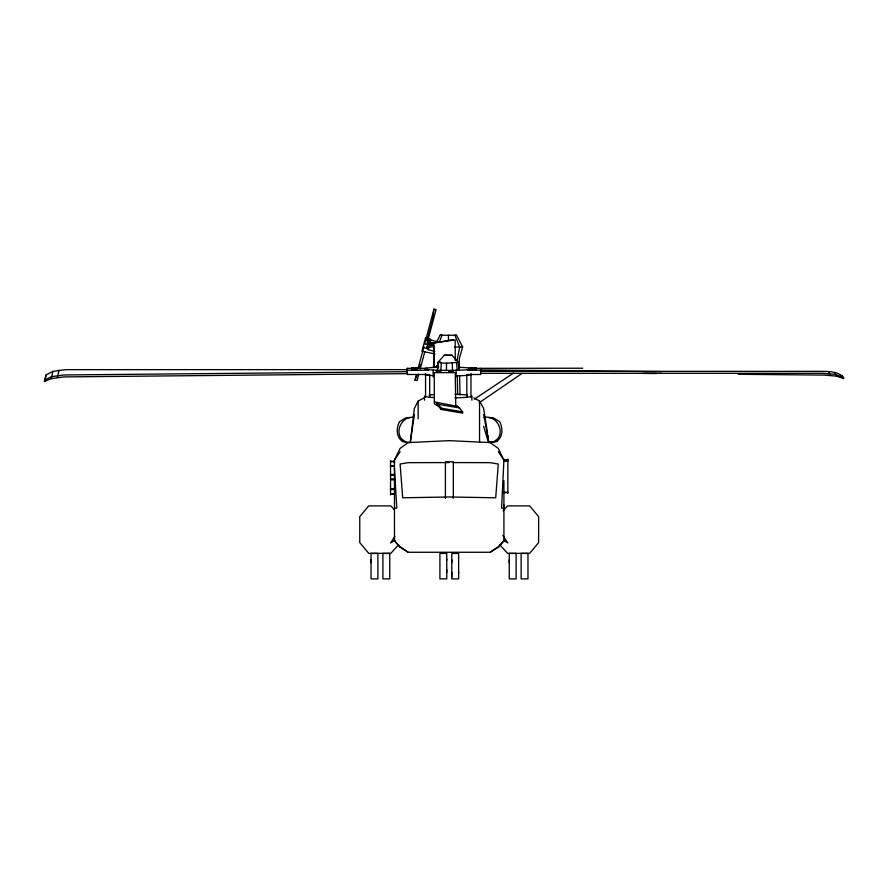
<?xml version="1.0" encoding="UTF-8"?>
<svg xmlns="http://www.w3.org/2000/svg" width="888" height="888" viewBox="0 0 888 888"><rect width="100%" height="100%" fill="white"/><g stroke="black" fill="none" stroke-linecap="round" stroke-linejoin="round"><path stroke-width="1.33" d="M371.04 559.784L371.04 578.887L377.888 578.887L377.888 553.424L371.04 553.424L371.04 562.681M412.598 368.342L407.27 368.342L407.27 374.492L428.582 374.492M438.605 367.543L436.463 367.244M438.605 365.956L436.463 366.256L438.605 366.356M436.463 372.083L440.748 372.283L436.463 372.283L436.463 370.884L440.748 370.884L436.463 371.095M446.753 572.527L446.753 559.196M446.753 560.128L446.753 553.424L439.915 553.424L439.915 578.887L446.753 578.887L446.753 569.63M451.792 572.183L451.792 578.887L458.63 578.887L458.63 553.424L451.792 553.424L451.792 562.67M451.792 559.784L451.792 577.178M453.324 372.283L453.324 370.884L449.039 370.884L449.039 372.283L453.324 372.283L449.039 372.083M453.324 370.884L449.039 371.095M458.63 573.115L458.63 572.183M503.918 480.652L503.918 508.147L501.576 508.136L503.918 460.028L498.279 448.385L490.165 442.579L449.195 440.659L408.214 442.579L400.111 448.385L394.472 460.028L394.416 463.247M503.918 459.074L503.918 461.205L507.847 461.205M507.847 493.351L507.847 459.074M509.257 559.784L509.257 578.887L516.095 578.887L516.095 553.424L509.257 553.424L509.257 562.681M446.442 370.03L446.553 363.192L458.219 362.315L458.863 369.097M440.881 369.808L441.314 362.981L438.206 362.06L444.355 355.2L452.081 355.3L458.219 362.315M437.562 369.364L438.206 362.559M437.562 368.831L438.206 362.06L440.281 361.782M410.278 442.313L414.341 408.413L418.159 401.065L424.02 397.968M427.949 339.949L427.261 339.76L432.789 319.136L433.988 309.113L436.064 309.668L426.762 344.4L424.686 343.845L433.988 309.113M410.367 442.413L414.341 414.607M457.031 360.339L459.74 347.141L454.9 335.231L456.565 335.231L462.648 346.953L459.251 358.941L459.451 368.631M418.781 374.181L417.06 380.619L414.974 380.064L416.361 374.914M418.082 368.476L422.744 351.082M422.888 350.527L423.931 346.631M419.636 368.198L420.679 364.335M420.157 369.031L424.819 351.637M434.754 351.404L428.316 349.683L427.139 348.54L429.725 338.883L425.563 337.773L421.944 351.271L434.976 353.935M428.316 349.683L428.96 347.275M429.936 343.645L430.902 340.026L429.725 338.883M407.592 373.626L63.77 376.912L51.293 378.654L44.4 381.518L46.043 374.914L52.936 371.395L65.412 369.652L407.459 369.641M44.4 381.518L45.71 377.267M52.936 371.395L51.293 378.654M59.03 370.218L57.387 377.478M439.194 342.38L442.013 335.231L456.565 335.231M414.974 380.064L416.96 375.424M436.485 342.257L440.137 335.231L442.013 335.231L440.137 335.231M394.86 536.463L390.554 542.957L394.982 540.27M400.111 451.681L394.472 460.028L394.472 540.792L400.111 547.23L408.214 552.269L490.165 552.269L498.279 547.23L503.918 540.792L503.918 504.972M503.862 540.803L498.279 547.23L500.699 544.477M398.756 544.555L390.853 553.346L368.72 553.346L359.762 542.612L359.762 516.638L368.72 505.894L390.853 505.894L394.372 509.801M503.141 510.778L507.536 505.894L529.67 505.894L538.628 516.638L538.628 542.612L529.67 553.346L507.536 553.346L499.633 544.555M489.488 442.579L496.714 441.436C503.063 436.896 502.985 428.149 499.711 421.745L492.896 417.582L489.133 417.804M455.244 360.584L455.167 339.849L429.603 343.645L426.873 346.376L426.873 347.663L429.603 345.599L433.699 345.21L434.199 367.088M493.451 442.002L497.68 438.861C504.861 429.648 495.548 414.796 484.149 417.438L485.37 418.026M490.165 552.269L497.546 547.186M479.287 402.653L521.556 373.781M474.425 399.134L513.508 373.104M44.4 380.219L51.293 376.712L63.77 374.969L407.592 371.684M452.081 355.3L444.355 355.2M453.058 339.716L429.603 343.645L429.603 345.599L433.622 344.955M426.873 347.663L433.577 346.598M412.021 367.71L413.264 367.887L413.264 370.107L412.021 369.93L412.021 367.71L416.971 367.71L416.971 369.93L415.739 370.107L415.739 367.887L416.971 367.71M415.739 369.075L416.971 368.897M471.029 367.71L472.261 367.887L472.261 370.107L471.029 369.93L471.029 367.71L475.979 367.71L475.979 369.93L474.736 370.107L474.736 367.887L475.979 367.71M471.029 369.93L472.261 369.752M489.41 442.002L491.841 441.813M494.272 441.625L496.714 441.436M462.648 346.953L454.756 347.075M394.527 508.147L396.803 508.136L394.416 468.087M449.195 462.581L408.214 462.659L400.111 464.036L402.686 497.78L449.195 496.98L495.704 497.78L498.279 464.036L490.165 462.659L453.291 462.581M433.255 366.633L437.273 366.633M413.264 367.887L415.739 367.887M472.261 367.887L474.736 367.887M582.739 368.22L475.402 368.342M416.594 368.342L427.25 368.342M468.742 368.342L471.406 368.342M407.27 370.207L428.582 370.207M467.41 370.207L480.73 370.207M480.541 371.362L822.588 371.351C829.803 371.495 838.35 371.65 843.6 377.278L843.6 378.566L836.707 376.157L824.231 375.091L738.283 374.292M433.255 372.649L456.055 372.649M480.541 373.304L822.588 373.293L835.064 374.37L841.957 376.778L843.6 378.566M467.41 374.492L480.73 374.492L480.73 368.342M503.918 459.851L507.847 459.84M503.918 460.373L507.847 460.361M390.542 461.283L394.472 461.283M390.542 461.738L394.472 461.738M390.542 465.834L394.472 465.834M390.542 466.289L394.472 466.422M390.542 474.514L394.472 474.514M390.542 474.647L394.472 474.647M390.542 475.08L394.472 475.08M390.542 479.098L394.472 479.098M390.542 479.52L394.472 479.52M390.542 479.653L394.472 479.653M390.542 488.988L394.472 488.988M390.542 489.122L394.472 489.122M390.542 489.577L394.472 489.577M503.918 492.307L507.847 492.307M503.918 492.64L507.847 492.64M390.542 493.673L394.472 493.673M390.542 494.117L394.472 494.117M480.408 369.952L662.026 371.639M642.612 373.404L656.476 373.526M441.314 362.981L446.553 363.192M410.023 417.804L406.271 417.582L399.456 421.745C396.17 428.149 396.092 436.896 402.453 441.436L409.668 442.579M413.686 417.338C402.741 415.751 394.672 430.169 401.476 438.861L405.705 442.002M402.453 441.436L404.884 441.625M471.029 368.897L472.261 369.075M415.739 369.752L416.971 369.93M434.232 373.704L434.343 403.84L438.439 406.271L441.181 409.468L462.648 413.153L462.648 411.854L457.919 406.482L434.343 401.887M459.906 408.003L438.439 404.318L436.452 402.797L436.452 404.75M438.439 406.271L438.439 404.318L441.181 408.169L462.648 411.854M432.789 319.136L433.477 319.325M428.149 339.194L426.074 338.639L427.261 339.76M430.902 340.026L438.173 341.98M425.663 340.182L427.739 340.737M422.977 347.43L427.139 348.54M455.81 405.572L457.919 406.482M473.837 397.968L479.542 401.065L483.616 408.413L487.501 432.789M503.407 540.27L507.836 542.957L502.808 535.375M400.843 547.186L408.214 552.269M836.707 376.157L835.064 374.37L835.064 372.416M830.613 375.302L828.97 373.515L828.97 371.561M394.472 540.792L400.111 547.23M498.279 451.681L503.918 460.028M483.616 426.24L488.533 442.568M483.616 414.607L488.911 442.368M487.934 435.497L488.367 438.206M487.001 433.777L487.334 436.352M456.599 362.792L457.142 369.608M452.247 363.125L452.514 369.952M434.221 366.511L433.699 343.268L431.59 343.123L431.59 345.077M459.596 375.557L459.995 394.938M457.298 375.424L457.642 394.616M455.244 373.881L455.788 406.149M448.451 335.231L448.484 340.448M841.957 375.48L841.957 376.778M479.542 401.065L479.542 442.191M471.905 400.222L471.905 396.081A23.699 1.865 0 0 1 454.922 397.868M470.962 373.67L470.962 397.091M466.833 374.725L466.833 397.091M456.055 370.141L456.055 376.945M453.324 498.323L453.324 461.816L445.41 461.816L445.41 498.323M451.182 370.784L451.182 372.383M441.181 408.169L441.181 409.468M440.748 370.884L440.748 372.283M438.605 370.784L438.605 372.383M436.463 366.056L436.463 367.443M433.255 370.141L433.255 376.945M429.692 374.714L429.692 397.091M425.563 373.659L425.563 397.091M424.508 400.222L424.508 396.081A23.699 1.865 0 0 0 433.422 397.535M418.159 401.065L418.159 418.892M407.27 368.342L407.27 370.485M390.542 460.572L390.542 494.849M46.043 374.914L46.043 376.201M429.015 394.994A23.699 1.865 0 0 1 433.433 394.638M454.922 394.305A23.699 1.865 0 0 1 467.388 394.994M471.739 374.348A23.532 1.643 0 0 1 456.299 375.89M433.533 375.635A23.532 1.643 0 0 1 424.675 374.348M459.107 367.31A23.532 1.643 0 0 1 466.444 369.808A23.532 1.643 0 0 1 429.97 369.808A23.532 1.643 0 0 1 437.307 367.31M413.264 368.564L412.021 368.742L416.971 368.742L413.264 368.564M472.261 368.564L471.029 368.742L475.979 368.742L472.261 368.564M389.754 553.424L382.917 553.424L382.917 578.887L389.754 578.887L389.754 553.424M527.971 553.424L521.134 553.424L521.134 578.887L527.971 578.887L527.971 553.424"/></g></svg>
